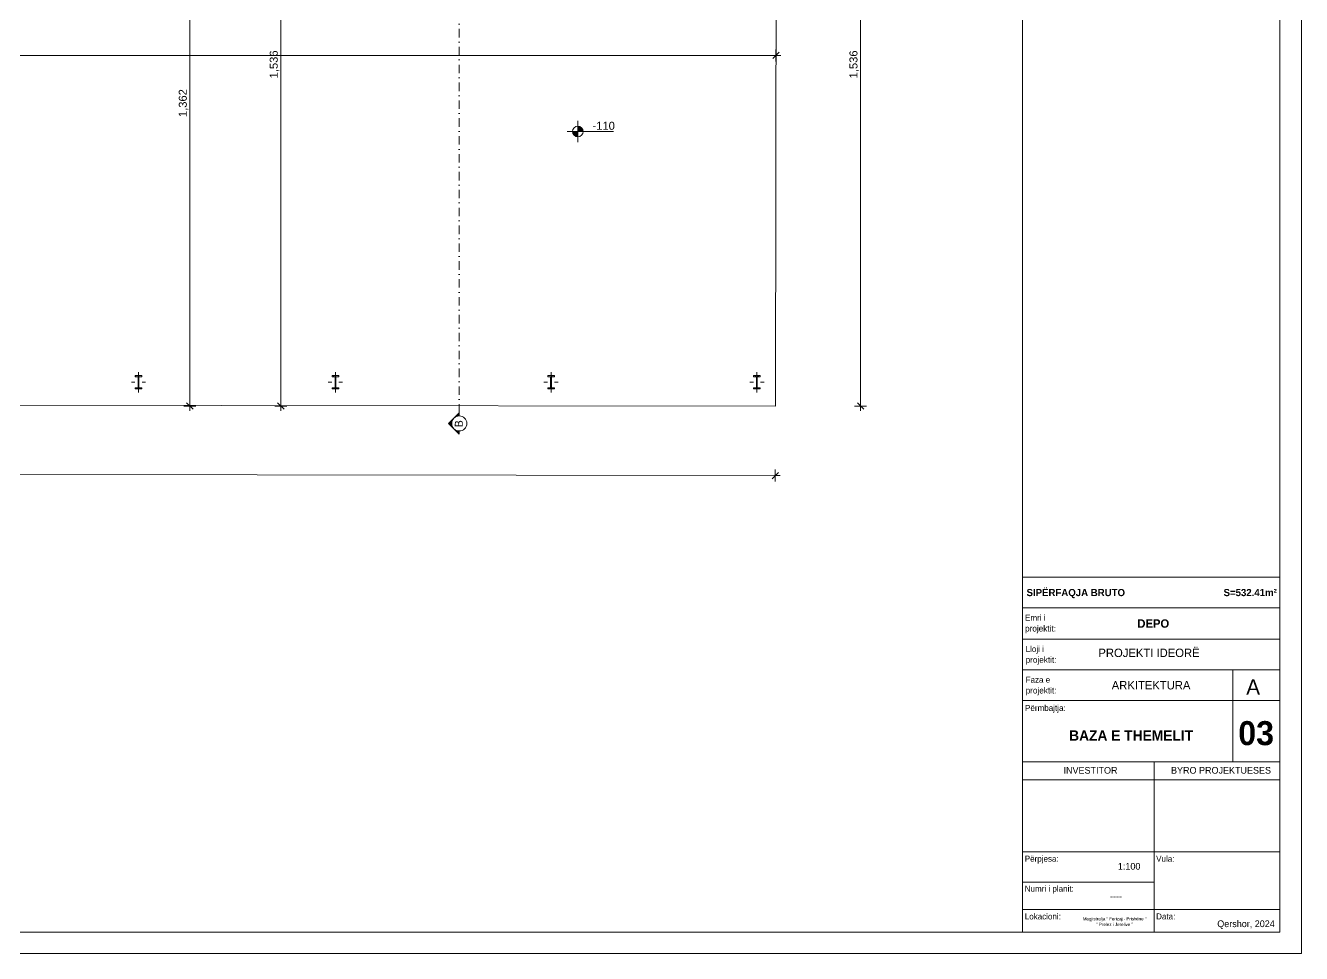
# Model space of a CAD drawing. Header units: millimetres. Extents: x 103307 to 160698, y 10268 to 50848.
# Drawn here: x 132003 to 160698, y 10268 to 31152 of the extents above; entities that cross this region are included whole.
import ezdxf

# ---------------------------------------------------------------- set-up
doc = ezdxf.new("R2010")
doc.units = ezdxf.units.MM
doc.header["$MEASUREMENT"] = 0
doc.linetypes.add('Dot & Dashed', pattern=[402.166657447815, 190.499999999958, -105.83333333331, 0, -105.833324114547])
for name, color, linetype, lineweight in [('02. Tabela Projekti zbatues_Pen_No__1', 7, 'Continuous', 5), ('A - Shtyllat_Pen_No__1', 7, 'Continuous', 5), ('A - Shtyllat_Pen_No__101', 252, 'Continuous', 5), ('A - Shtyllat_Pen_No__21', 7, 'Continuous', 5), ('Drawing & Figure_Pen_No__7', 7, 'Continuous', 5)]:
    doc.layers.add(name, color=color, linetype=linetype, lineweight=lineweight)
for name, color, linetype, lineweight, true_color in [('02. Tabela Projekti zbatues_Pen_No__156', 7, 'Continuous', 5, 0x54689e), ('02. Tabela Projekti zbatues_Pen_No__61', 7, 'Continuous', 5, 0x6a6a6a), ('A - Dimenzionimi_Pen_No__61', 7, 'Continuous', 5, 0x6a6a6a), ('A - Dimenzionimi_Pen_No__81', 7, 'Continuous', 5, 0x6a6a6a), ('Dimensioning - General_Pen_No__176', 7, 'Continuous', 5, 0x93a0c6), ('Marker - Section_Pen_No__48', 7, 'Continuous', 5, 0xa80f02), ('Marker - Section_Pen_No__8', 7, 'Continuous', 20, 0xa80f02)]:
    doc.layers.add(name, color=color, linetype=linetype, lineweight=lineweight, true_color=true_color)
for name, color, linetype in [('A - Dimenzionimi', 7, 'Continuous'), ('A - Shtyllat', 7, 'Continuous'), ('Dimensioning - General', 7, 'Continuous'), ('Marker - Section', 7, 'Continuous')]:
    doc.layers.add(name, color=color, linetype=linetype)
doc.styles.add('GENERATED_STYLE_1', font='GOTHIC.TTF')
doc.styles.add('GENERATED_STYLE_2', font='GOTHIC.TTF')
doc.styles.add('GENERATED_STYLE_3', font='')
doc.styles.get('GENERATED_STYLE_3').set_extended_font_data('Arial')
doc.dimstyles.new('GENERATED_STYLE__1', dxfattribs={"dimtxt": 180, "dimasz": 136.8, "dimexe": 0.18, "dimexo": 100000, "dimgap": 0, "dimtad": 1, "dimdec": 0, "dimlfac": 0.1, "dimzin": 0, "dimdsep": 46, "dimtxsty": 'GENERATED_STYLE_3', "dimblk": 'ARROWHEAD_6', "dimblk1": 'ARROWHEAD_6', "dimblk2": 'ARROWHEAD_6', "dimcen": 0.09, "dimclrd": 256, "dimclre": 256, "dimclrt": 256, "dimadec": 0, "dimazin": 0, "dimtfac": 1, "dimtdec": 4, "dimtmove": 0, "dimatfit": 3, "dimfxl": 0, "dimtolj": 1, "dimtzin": 0, "dimarcsym": 0})
doc.dimstyles.new('GENERATED_STYLE__2', dxfattribs={"dimtxt": 180, "dimasz": 136.8, "dimexe": 0.18, "dimexo": 100000, "dimgap": 0, "dimtad": 1, "dimtih": 1, "dimtoh": 1, "dimdec": 0, "dimlfac": 0.1, "dimzin": 0, "dimdsep": 46, "dimtxsty": 'GENERATED_STYLE_3', "dimblk": 'ARROWHEAD_6', "dimblk1": 'ARROWHEAD_6', "dimblk2": 'ARROWHEAD_6', "dimcen": 0.09, "dimclrd": 256, "dimclre": 256, "dimclrt": 256, "dimadec": 0, "dimazin": 0, "dimtfac": 1, "dimtdec": 4, "dimtmove": 0, "dimatfit": 3, "dimfxl": 0, "dimtolj": 1, "dimtzin": 0, "dimarcsym": 0})
pattern_1 = [(44.99999999999997, (1146983.782064334, 83970.2779358992), (-95.45941546018386, 95.45941546018395), []), (44.99999999999997, (1146951.962259181, 84002.0977410526), (-95.45941546018386, 95.45941546018395), [])]

# ---------------------------------------------------------------- blocks, each defined once
blk = doc.blocks.new('Column_9', base_point=(134543.3840553801, 23122.33102116195))
at = {"layer": 'A - Shtyllat_Pen_No__101', "linetype": 'Continuous', "lineweight": 5}
h = blk.add_hatch(dxfattribs=at)
h.set_pattern_fill('Steel', color=252, style=0, pattern_type=2)
h.set_pattern_definition(pattern_1)
h.paths.add_polyline_path([(134468.3838203398, 22972.33080627839), (134618.3842904205, 22972.33080627839), (134618.3842512477, 22997.63083331101), (134551.0340553802, 22997.63083331101), (134551.0340553802, 23247.03120901288), (134618.3842512477, 23247.03120901288), (134618.3842904205, 23272.3312360455), (134468.3838203398, 23272.3312360455), (134468.3838595124, 23247.03120901288), (134535.7340553801, 23247.03120901288), (134535.7340553801, 22997.63083331101), (134468.3838595124, 22997.63083331101)])
at = {"layer": 'A - Shtyllat_Pen_No__1', "color": 7, "linetype": 'Continuous', "lineweight": 5}
for p, q in [((134543.3840553801, 23202.33102116195), (134543.3840553801, 23352.3312360455)), ((134463.38405538, 23122.33102116195), (134383.3840553801, 23122.33102116195)), ((134543.3840553801, 23042.33102116195), (134543.3840553801, 22892.3308062784)), ((134623.3840553801, 23122.33102116195), (134703.38405538, 23122.33102116195))]:
    blk.add_line(p, q, dxfattribs=at)
blk.add_point((134543.3840553801, 23122.33102116195), dxfattribs=at)
at = {"layer": 'A - Shtyllat_Pen_No__21', "color": 7, "linetype": 'Continuous', "lineweight": 5, "flags": 128}
blk.add_lwpolyline([(134468.3838203398, 22972.33080627839), (134618.3842904205, 22972.33080627839), (134618.3842512477, 22997.63083331101), (134551.0340553802, 22997.63083331101), (134551.0340553802, 23247.03120901288), (134618.3842512477, 23247.03120901288), (134618.3842904205, 23272.3312360455), (134468.3838203398, 23272.3312360455), (134468.3838595124, 23247.03120901288), (134535.7340553801, 23247.03120901288), (134535.7340553801, 22997.63083331101), (134468.3838595124, 22997.63083331101)], close=True, dxfattribs=at)
blk = doc.blocks.new('Column_10', base_point=(138970.5305582235, 23122.33102116195))
at = {"layer": 'A - Shtyllat_Pen_No__101', "linetype": 'Continuous', "lineweight": 5}
h = blk.add_hatch(dxfattribs=at)
h.set_pattern_fill('Steel', color=252, style=0, pattern_type=2)
h.set_pattern_definition(pattern_1)
h.paths.add_polyline_path([(138895.5303231832, 22972.33080627839), (139045.5307932638, 22972.33080627839), (139045.5307540911, 22997.63083331101), (138978.1805582235, 22997.63083331101), (138978.1805582235, 23247.03120901288), (139045.5307540911, 23247.03120901288), (139045.5307932638, 23272.3312360455), (138895.5303231832, 23272.3312360455), (138895.5303623558, 23247.03120901288), (138962.8805582235, 23247.03120901288), (138962.8805582235, 22997.63083331101), (138895.5303623558, 22997.63083331101)])
at = {"layer": 'A - Shtyllat_Pen_No__1', "color": 7, "linetype": 'Continuous', "lineweight": 5}
for p, q in [((138970.5305582235, 23202.33102116195), (138970.5305582235, 23352.3312360455)), ((138890.5305582234, 23122.33102116195), (138810.5305582235, 23122.33102116195)), ((138970.5305582235, 23042.33102116195), (138970.5305582235, 22892.3308062784)), ((139050.5305582235, 23122.33102116195), (139130.5305582234, 23122.33102116195))]:
    blk.add_line(p, q, dxfattribs=at)
blk.add_point((138970.5305582235, 23122.33102116195), dxfattribs=at)
at = {"layer": 'A - Shtyllat_Pen_No__21', "color": 7, "linetype": 'Continuous', "lineweight": 5, "flags": 128}
blk.add_lwpolyline([(138895.5303231832, 22972.33080627839), (139045.5307932638, 22972.33080627839), (139045.5307540911, 22997.63083331101), (138978.1805582235, 22997.63083331101), (138978.1805582235, 23247.03120901288), (139045.5307540911, 23247.03120901288), (139045.5307932638, 23272.3312360455), (138895.5303231832, 23272.3312360455), (138895.5303623558, 23247.03120901288), (138962.8805582235, 23247.03120901288), (138962.8805582235, 22997.63083331101), (138895.5303623558, 22997.63083331101)], close=True, dxfattribs=at)
blk = doc.blocks.new('Column_11', base_point=(143820.5310283041, 23122.33102116195))
at = {"layer": 'A - Shtyllat_Pen_No__101', "linetype": 'Continuous', "lineweight": 5}
h = blk.add_hatch(dxfattribs=at)
h.set_pattern_fill('Steel', color=252, style=0, pattern_type=2)
h.set_pattern_definition(pattern_1)
h.paths.add_polyline_path([(143745.5307932638, 22972.33080627839), (143895.5312633445, 22972.33080627839), (143895.5312241717, 22997.63083331101), (143828.1810283042, 22997.63083331101), (143828.1810283042, 23247.03120901288), (143895.5312241717, 23247.03120901288), (143895.5312633445, 23272.3312360455), (143745.5307932638, 23272.3312360455), (143745.5308324364, 23247.03120901288), (143812.8810283041, 23247.03120901288), (143812.8810283041, 22997.63083331101), (143745.5308324364, 22997.63083331101)])
at = {"layer": 'A - Shtyllat_Pen_No__1', "color": 7, "linetype": 'Continuous', "lineweight": 5}
for p, q in [((143820.5310283041, 23202.33102116195), (143820.5310283041, 23352.3312360455)), ((143740.531028304, 23122.33102116195), (143660.5310283041, 23122.33102116195)), ((143820.5310283041, 23042.33102116195), (143820.5310283041, 22892.3308062784)), ((143900.5310283041, 23122.33102116195), (143980.5310283041, 23122.33102116195))]:
    blk.add_line(p, q, dxfattribs=at)
blk.add_point((143820.5310283041, 23122.33102116195), dxfattribs=at)
at = {"layer": 'A - Shtyllat_Pen_No__21', "color": 7, "linetype": 'Continuous', "lineweight": 5, "flags": 128}
blk.add_lwpolyline([(143745.5307932638, 22972.33080627839), (143895.5312633445, 22972.33080627839), (143895.5312241717, 22997.63083331101), (143828.1810283042, 22997.63083331101), (143828.1810283042, 23247.03120901288), (143895.5312241717, 23247.03120901288), (143895.5312633445, 23272.3312360455), (143745.5307932638, 23272.3312360455), (143745.5308324364, 23247.03120901288), (143812.8810283041, 23247.03120901288), (143812.8810283041, 22997.63083331101), (143745.5308324364, 22997.63083331101)], close=True, dxfattribs=at)
blk = doc.blocks.new('Column_12', base_point=(148452.0676850884, 23122.33102116195))
at = {"layer": 'A - Shtyllat_Pen_No__101', "linetype": 'Continuous', "lineweight": 5}
h = blk.add_hatch(dxfattribs=at)
h.set_pattern_fill('Steel', color=252, style=0, pattern_type=2)
h.set_pattern_definition(pattern_1)
h.paths.add_polyline_path([(148377.0674500481, 22972.33080627839), (148527.0679201287, 22972.33080627839), (148527.0678809561, 22997.63083331101), (148459.7176850884, 22997.63083331101), (148459.7176850884, 23247.03120901288), (148527.0678809561, 23247.03120901288), (148527.0679201287, 23272.3312360455), (148377.0674500481, 23272.3312360455), (148377.0674892208, 23247.03120901288), (148444.4176850884, 23247.03120901288), (148444.4176850884, 22997.63083331101), (148377.0674892208, 22997.63083331101)])
at = {"layer": 'A - Shtyllat_Pen_No__1', "color": 7, "linetype": 'Continuous', "lineweight": 5}
for p, q in [((148452.0676850884, 23202.33102116195), (148452.0676850884, 23352.3312360455)), ((148372.0676850884, 23122.33102116195), (148292.0676850885, 23122.33102116195)), ((148452.0676850884, 23042.33102116195), (148452.0676850884, 22892.3308062784)), ((148532.0676850885, 23122.33102116195), (148612.0676850884, 23122.33102116195))]:
    blk.add_line(p, q, dxfattribs=at)
blk.add_point((148452.0676850884, 23122.33102116195), dxfattribs=at)
at = {"layer": 'A - Shtyllat_Pen_No__21', "color": 7, "linetype": 'Continuous', "lineweight": 5, "flags": 128}
blk.add_lwpolyline([(148377.0674500481, 22972.33080627839), (148527.0679201287, 22972.33080627839), (148527.0678809561, 22997.63083331101), (148459.7176850884, 22997.63083331101), (148459.7176850884, 23247.03120901288), (148527.0678809561, 23247.03120901288), (148527.0679201287, 23272.3312360455), (148377.0674500481, 23272.3312360455), (148377.0674892208, 23247.03120901288), (148444.4176850884, 23247.03120901288), (148444.4176850884, 22997.63083331101), (148377.0674892208, 22997.63083331101)], close=True, dxfattribs=at)
blk = doc.blocks.new('*D17', base_point=(1146983.782064334, 83970.2779358992))
at = {"layer": 'A - Dimenzionimi_Pen_No__81', "color": 251, "linetype": 'Continuous', "lineweight": 5, "true_color": 0x6a6a6a}
for p, q in [((111352.5073211106, 21068.92504953918), (111460.507246059, 21068.79772662761)), ((111532.5920779657, 21140.71279465221), (111388.4224141523, 20996.882658603)), ((111460.3480924194, 20933.79782044201), (111460.6663996986, 21203.7976328132)), ((111460.507246059, 21068.79772662761), (148864.7559842438, 21024.70123436841)), ((148792.6711523372, 20952.78616634381), (148936.8408161505, 21096.61630239301)), ((148864.5968306044, 20889.70132818282), (148864.9151378834, 21159.701140554)), ((148864.7559842438, 21024.70123436841), (148972.7559091923, 21024.57391145684))]:
    blk.add_line(p, q, dxfattribs=at)
at = {"layer": 'A - Dimenzionimi_Pen_No__61', "color": 251, "lineweight": 5, "true_color": 0x6a6a6a, "insert": (129854.9255735612, 21083.1122667267), "char_height": 180, "attachment_point": 7, "rotation": 359.9324530818686, "style": 'GENERATED_STYLE_3'}
blk.add_mtext('\\A1;{\\pql;\\fArial|b0|i0|c0|p34;3,740}', dxfattribs=at)
blk = doc.blocks.new('ARROWHEAD_6')
at = {"color": 0, "linetype": 'Continuous', "lineweight": 0}
for p, q in [((0, 0), (-1, 0)), ((-0.5, -0.5), (0.5, 0.5))]:
    blk.add_line(p, q, dxfattribs=at)
blk = doc.blocks.new('*D21', base_point=(1146983.782064334, 83970.2779358992))
at = {"layer": 'A - Dimenzionimi_Pen_No__81', "color": 251, "linetype": 'Continuous', "lineweight": 5, "true_color": 0x6a6a6a}
for p, q in [((108491.0747158586, 37950.90090644235), (108221.0747158586, 37950.90090644235)), ((108428.0747158584, 37878.90090644234), (108284.0747158587, 38022.90090644235)), ((108356.0747158586, 37950.90090644235), (108356.0747158586, 38058.90090644235)), ((108356.0747158586, 22632.63118622112), (108356.0747158586, 37950.90090644235)), ((108284.0747158587, 22704.63118622113), (108428.0747158584, 22560.63118622112)), ((108491.0747158586, 22632.63118622112), (108221.0747158586, 22632.63118622112)), ((108356.0747158586, 22524.63118622113), (108356.0747158586, 22632.63118622112))]:
    blk.add_line(p, q, dxfattribs=at)
at = {"layer": 'A - Dimenzionimi_Pen_No__61', "color": 251, "lineweight": 5, "true_color": 0x6a6a6a, "insert": (108320.074714428, 29984.01734990801), "char_height": 180, "attachment_point": 7, "rotation": 90, "style": 'GENERATED_STYLE_3'}
blk.add_mtext('\\A1;{\\pql;\\fArial|b0|i0|c0|p34;1,532}', dxfattribs=at)
blk = doc.blocks.new('*D25', base_point=(1146983.782064334, 83970.2779358992))
at = {"layer": 'A - Dimenzionimi_Pen_No__81', "color": 251, "linetype": 'Continuous', "lineweight": 5, "true_color": 0x6a6a6a}
for p, q in [((111534.3508753889, 41329.97817619723), (111390.3508753892, 41185.97817619722)), ((111462.3508753891, 41122.97817619722), (111462.3508753891, 41392.97817619722)), ((148816.3119016526, 41185.97817619722), (148960.3119016526, 41329.97817619723)), ((148888.3119016526, 41122.97817619722), (148888.3119016526, 41392.97817619722)), ((111354.3508753892, 41257.97817619722), (111462.3508753891, 41257.97817619722)), ((111462.3508753891, 41257.97817619722), (148888.3119016526, 41257.97817619722)), ((148888.3119016526, 41257.97817619722), (148996.3119016526, 41257.97817619722))]:
    blk.add_line(p, q, dxfattribs=at)
at = {"layer": 'A - Dimenzionimi_Pen_No__61', "color": 251, "lineweight": 5, "true_color": 0x6a6a6a, "insert": (129867.5826920972, 41293.97817762773), "char_height": 180, "attachment_point": 7, "style": 'GENERATED_STYLE_3'}
blk.add_mtext('\\A1;{\\pql;\\fArial|b0|i0|c0|p34;3,743}', dxfattribs=at)
blk = doc.blocks.new('*D26', base_point=(1146983.782064334, 83970.2779358992))
at = {"layer": 'A - Dimenzionimi_Pen_No__81', "color": 251, "linetype": 'Continuous', "lineweight": 5, "true_color": 0x6a6a6a}
for p, q in [((150917.2507593216, 37950.90090644235), (150647.2507593216, 37950.90090644235)), ((150854.2507593216, 37878.90090644234), (150710.2507593216, 38022.90090644235)), ((150782.2507593216, 37950.90090644235), (150782.2507593216, 38058.90090644235)), ((150782.2507593216, 22588.53469396193), (150782.2507593216, 37950.90090644235)), ((150917.2507593216, 22588.53469396193), (150647.2507593216, 22588.53469396193)), ((150710.2507593216, 22660.53469396193), (150854.2507593216, 22516.53469396192)), ((150782.2507593216, 22480.53469396193), (150782.2507593216, 22588.53469396193))]:
    blk.add_line(p, q, dxfattribs=at)
at = {"layer": 'A - Dimenzionimi_Pen_No__61', "color": 251, "lineweight": 5, "true_color": 0x6a6a6a, "insert": (150746.2507578912, 29961.96910377841), "char_height": 180, "attachment_point": 7, "rotation": 90, "style": 'GENERATED_STYLE_3'}
blk.add_mtext('\\A1;{\\pql;\\fArial|b0|i0|c0|p34;1,536}', dxfattribs=at)
blk = doc.blocks.new('*D29', base_point=(1146983.782064334, 83970.2779358992))
at = {"layer": 'A - Dimenzionimi_Pen_No__81', "color": 251, "linetype": 'Continuous', "lineweight": 5, "true_color": 0x6a6a6a}
for p, q in [((111509.1925469233, 30469.88767418641), (111617.1925439965, 30469.91281762729)), ((111689.1757797514, 30541.92957797001), (111545.2093082415, 30397.89605728458)), ((111617.2239732975, 30334.91282128582), (111617.1611146954, 30604.91281396877)), ((111617.1925439965, 30469.91281762729), (148877.7521825464, 30478.58743525828)), ((148805.7689467915, 30406.57067491557), (148949.7354183012, 30550.60419560099)), ((148877.7836118474, 30343.5874389168), (148877.7207532453, 30613.58743159976)), ((148877.7521825464, 30478.58743525828), (148985.7521796195, 30478.61257869916))]:
    blk.add_line(p, q, dxfattribs=at)
at = {"layer": 'A - Dimenzionimi_Pen_No__61', "color": 251, "lineweight": 5, "true_color": 0x6a6a6a, "insert": (129939.7152940405, 30510.17848003512), "char_height": 180, "attachment_point": 7, "rotation": 0.013339009799815102, "style": 'GENERATED_STYLE_3'}
blk.add_mtext('\\A1;{\\pql;\\fArial|b0|i0|c0|p34;3,726}', dxfattribs=at)
blk = doc.blocks.new('*D30', base_point=(1146983.782064334, 83970.2779358992))
at = {"layer": 'A - Dimenzionimi_Pen_No__81', "color": 251, "linetype": 'Continuous', "lineweight": 5, "true_color": 0x6a6a6a}
for p, q in [((135833.5919341694, 36209.91218712016), (135563.5919341694, 36209.91218712016)), ((135626.5919341694, 36281.91218712016), (135770.5919341694, 36137.91218712016)), ((135698.5919341694, 22588.53469396193), (135698.5919341694, 36209.91218712016)), ((135833.5919341694, 22588.53469396193), (135563.5919341694, 22588.53469396193)), ((135626.5919341694, 22660.53469396193), (135770.5919341694, 22516.53469396192)), ((135698.5919341694, 22480.53469396193), (135698.5919341694, 22588.53469396193))]:
    blk.add_line(p, q, dxfattribs=at)
at = {"layer": 'A - Dimenzionimi_Pen_No__61', "color": 251, "lineweight": 5, "true_color": 0x6a6a6a, "insert": (135662.5919327389, 29091.47474411732), "char_height": 180, "attachment_point": 7, "rotation": 90, "style": 'GENERATED_STYLE_3'}
blk.add_mtext('\\A1;{\\pql;\\fArial|b0|i0|c0|p34;1,362}', dxfattribs=at)
blk = doc.blocks.new('*D32', base_point=(1146983.782064334, 83970.2779358992))
at = {"layer": 'A - Dimenzionimi_Pen_No__81', "color": 251, "linetype": 'Continuous', "lineweight": 5, "true_color": 0x6a6a6a}
for p, q in [((137879.2390440948, 37950.90090644235), (137609.2390440948, 37950.90090644235)), ((137816.2390440948, 37878.90090644234), (137672.2390440948, 38022.90090644235)), ((137744.2390440948, 37950.90090644235), (137744.2390440948, 38058.90090644235)), ((137744.2390440948, 22588.53469396193), (137744.2390440948, 37950.90090644235)), ((137879.2390440948, 22588.53469396193), (137609.2390440948, 22588.53469396193)), ((137672.2390440948, 22660.53469396193), (137816.2390440948, 22516.53469396192)), ((137744.2390440948, 22480.53469396193), (137744.2390440948, 22588.53469396193))]:
    blk.add_line(p, q, dxfattribs=at)
at = {"layer": 'A - Dimenzionimi_Pen_No__61', "color": 251, "lineweight": 5, "true_color": 0x6a6a6a, "insert": (137708.2390426643, 29961.96910377841), "char_height": 180, "attachment_point": 7, "rotation": 90, "style": 'GENERATED_STYLE_3'}
blk.add_mtext('\\A1;{\\pql;\\fArial|b0|i0|c0|p34;1,536}', dxfattribs=at)
blk = doc.blocks.new('Level Dimension_2', base_point=(144423.9534248784, 28767.6314719523))
at = {"layer": 'Dimensioning - General_Pen_No__176', "linetype": 'Continuous', "lineweight": 5, "true_color": 0x93a0c6}
for points in [[(144423.9534248784, 28767.6314719523), (144303.9534248784, 28767.6314719523), (144313.0878809771, 28721.70946006849), (144339.1006111361, 28682.77865820991), (144378.0314129946, 28656.76592805095), (144423.9534248784, 28647.6314719523)], [(144423.9534248784, 28767.6314719523), (144543.9534248784, 28767.6314719523), (144534.8189687798, 28813.55348383611), (144508.8062386208, 28852.48428569469), (144469.8754367622, 28878.49701585365), (144423.9534248784, 28887.6314719523)]]:
    blk.add_hatch(color=253, dxfattribs=at).paths.add_polyline_path(points)
at = {"layer": 'Dimensioning - General_Pen_No__176', "color": 253, "linetype": 'Continuous', "lineweight": 5, "true_color": 0x93a0c6}
for p, q in [((144423.9534248784, 28527.6314719523), (144423.9534248784, 29007.6314719523)), ((144183.9534248784, 28767.6314719523), (145227.9204143956, 28767.6314719523))]:
    blk.add_line(p, q, dxfattribs=at)
blk.add_circle((144423.9534248784, 28767.6314719523), 120, dxfattribs=at)
at = {"layer": 'Dimensioning - General_Pen_No__176', "color": 253, "lineweight": 5, "true_color": 0x93a0c6, "insert": (144753.9534196371, 28803.6314719523), "char_height": 180, "attachment_point": 7, "style": 'GENERATED_STYLE_3'}
blk.add_mtext('\\A1;{\\pql;\\fArial|b0|i0|c0|p34;-110}', dxfattribs=at)
blk = doc.blocks.new('Cutting Plane_1', base_point=(141757.803906462, 22196.75352527359))
at = {"layer": 'Marker - Section_Pen_No__48', "linetype": 'Continuous', "lineweight": 5, "true_color": 0xa80f02}
for points in [[(141637.803906462, 38470.90090644233), (141517.803906462, 38350.90090644234), (141637.803906462, 38230.90090644234, -0.414213562373095)], [(141757.803906462, 38590.90090644234), (141637.803906462, 38470.90090644233, -0.198912367379658), (141757.803906462, 38520.60653392711)], [(141757.803906462, 38110.90090644233), (141757.803906462, 38181.19527895756, -0.198912367379658), (141637.803906462, 38230.90090644234)], [(141757.803906462, 22436.7535252736), (141637.803906462, 22316.75352527359, -0.198912367379658), (141757.803906462, 22366.45915275837)], [(141637.803906462, 22076.7535252736, -0.414213562373095), (141637.803906462, 22316.75352527359), (141517.803906462, 22196.75352527359)], [(141757.803906462, 21956.75352527359), (141757.803906462, 22027.04789778882, -0.198912367379658), (141637.803906462, 22076.7535252736)]]:
    blk.add_hatch(color=14, dxfattribs=at).paths.add_polyline_path(points)
at = {"layer": 'Marker - Section_Pen_No__48', "color": 14, "linetype": 'Continuous', "lineweight": 5, "true_color": 0xa80f02, "flags": 128}
for points in [[(141637.803906462, 38470.90090644233, 0.414213562373095), (141637.803906462, 38230.90090644234), (141517.803906462, 38350.90090644234)], [(141757.803906462, 38590.90090644234), (141757.803906462, 38520.60653392711, 0.198912367379658), (141637.803906462, 38470.90090644233)], [(141757.803906462, 38110.90090644233), (141757.803906462, 38181.19527895756, -0.198912367379658), (141637.803906462, 38230.90090644234)], [(141757.803906462, 22436.7535252736), (141757.803906462, 22366.45915275837, 0.198912367379658), (141637.803906462, 22316.75352527359)], [(141637.803906462, 22076.7535252736, -0.414213562373095), (141637.803906462, 22316.75352527359), (141517.803906462, 22196.75352527359)], [(141757.803906462, 21956.75352527359), (141757.803906462, 22027.04789778882, -0.198912367379658), (141637.803906462, 22076.7535252736)]]:
    blk.add_lwpolyline(points, format="xyb", close=True, dxfattribs=at)
at = {"layer": 'Marker - Section_Pen_No__48', "color": 14, "linetype": 'Continuous', "lineweight": 5, "true_color": 0xa80f02}
for centre in [(141757.803906462, 38350.90090644234), (141757.803906462, 22196.75352527359)]:
    blk.add_circle(centre, 169.7056274847714, dxfattribs=at)
at = {"layer": 'Marker - Section_Pen_No__8', "color": 14, "linetype": 'Dot & Dashed', "lineweight": 20, "true_color": 0xa80f02}
blk.add_line((141757.803906462, 22436.7535252736), (141757.803906462, 38110.90090644233), dxfattribs=at)
at = {"layer": 'Marker - Section_Pen_No__48', "color": 14, "lineweight": 5, "true_color": 0xa80f02, "char_height": 180, "rotation": 90, "style": 'GENERATED_STYLE_2'}
for s, insert, attachment_point in [('\\A1;{\\pql;\\pt0;\\fCentury Gothic|b0|i0|c0|p34;B}', (141837.2152476386, 38278.05370644234), 7), ('\\A1;{\\pqr;\\pt0;\\fCentury Gothic|b0|i0|c0|p34;B}', (141837.2152476386, 22269.60072527359), 9)]:
    blk.add_mtext(s, dxfattribs=dict(at, insert=insert, attachment_point=attachment_point))

msp = doc.modelspace()

# ---------------------------------------------------------------- linework, layer by layer
at = {"layer": '02. Tabela Projekti zbatues_Pen_No__1', "color": 7, "linetype": 'Continuous', "lineweight": 5}
for points in [[(103306.8816130451, 50848.2802712291), (160698.4312863399, 50848.2802712291), (160698.4312863399, 10268.39666384879), (103306.8816130451, 10268.39666384879)], [(160215.3374338709, 10751.49051631762), (105722.3508753891, 10751.49051631762), (105722.3508753891, 50365.1864187603), (160215.3374338709, 50365.1864187603)]]:
    msp.add_lwpolyline(points, close=True, dxfattribs=at)
at = {"layer": '02. Tabela Projekti zbatues_Pen_No__61', "color": 251, "linetype": 'Continuous', "lineweight": 5, "true_color": 0x6a6a6a}
for points in [[(154428.0290333595, 18030.82489556486), (154428.0290333595, 50365.1864187603)], [(160215.3374338709, 18736.87652042722), (154428.0290333595, 18736.87652042722)], [(154428.0290333595, 18736.81864734321), (160215.3374338709, 18736.81864734321)], [(154428.0290333595, 18719.68821447775), (154428.0290333595, 18736.81864734324)], [(160215.3374338709, 18046.16126282619), (154428.0290333595, 18046.16126282619)], [(160215.3374338709, 18046.16126282619), (154428.0290333595, 18046.16126282619)], [(154428.0290333595, 18046.16126282619), (160215.3374338709, 18046.16126282619)], [(154428.0290333595, 17342.01944973598), (154428.0290333595, 18030.82489556486)], [(154428.0290333595, 16651.30419213495), (154428.0290333595, 17342.01944973598)], [(154428.0290333595, 17342.01944973598), (160215.3374338709, 17342.01944973598)], [(160215.3374338709, 17342.01944973598), (154428.0290333595, 17342.01944973598)], [(154428.0290333595, 15960.64680761792), (154428.0290333595, 16651.30419213495)], [(160215.3374338709, 16651.30419213495), (154428.0290333595, 16651.30419213495)], [(154428.0290333595, 16651.30419213495), (160215.3374338709, 16651.30419213495)], [(160222.2822039514, 16651.30419213495), (154431.5014183996, 16651.30419213495)], [(159155.1025348969, 16651.30419213495), (159155.1025348969, 14579.27416549985)], [(159155.1025348969, 16651.30419213495), (159155.1025348969, 14579.27416549985)], [(159155.1025348969, 16651.30419213495), (160215.3374338709, 16651.30419213495)], [(159155.1025348969, 15960.64680761792), (159155.1025348969, 16651.30419213495)], [(154428.0290333595, 14579.27416549985), (154428.0290333595, 15960.64680761792)], [(160215.3374338709, 15960.64680761792), (154428.0290333595, 15960.64680761792)], [(154428.0290333595, 15960.64680761792), (159155.1025348969, 15960.64680761792)], [(160222.2822039514, 15960.64680761792), (154431.5014183996, 15960.64680761792)], [(160222.2822039514, 15960.64680761792), (154431.5014183996, 15960.64680761792)], [(159155.1025348969, 15960.64680761792), (160215.3374338709, 15960.64680761792)], [(159155.1025348969, 14579.27416549985), (159155.1025348969, 15960.64680761792)], [(160215.3374338709, 15960.64680761792), (159155.1025348969, 15960.64680761792)], [(159155.1025348969, 15960.64680761792), (159155.1025348969, 14579.27416549985)], [(154428.0290333595, 14179.42902810851), (154428.0290333595, 14579.27416549985)], [(154428.0290333595, 14179.42902810851), (154428.0290333595, 14579.27416549985)], [(154428.0290333595, 14179.42902810851), (154428.0290333595, 14579.27416549985)], [(154428.0290333595, 14179.42902810851), (154428.0290333595, 14579.27416549985)], [(154428.0290333595, 14579.27416549985), (157387.079818541, 14579.27416549985)], [(154428.0290333595, 14579.27416549985), (157387.079818541, 14579.27416549985)], [(159155.1025348969, 14579.27416549985), (154428.0290333595, 14579.27416549985)], [(154431.5014183996, 14579.27416549985), (160222.2822039514, 14579.27416549985)], [(160215.3374338709, 14579.27416549985), (154431.5014183996, 14579.27416549985)], [(154431.5014183996, 14579.27416549985), (160215.3374338709, 14579.27416549985)], [(157387.079818541, 14579.27416549985), (157387.079818541, 14179.42902810851)], [(157387.079818541, 14579.27416549985), (157387.079818541, 14179.42902810851)], [(157387.079818541, 14579.27416549985), (160215.3374338709, 14579.27416549985)], [(157387.079818541, 13977.6834572667), (157387.079818541, 14579.27416549985)], [(160215.3374338709, 14579.27416549985), (159155.1025348969, 14579.27416549985)], [(154428.0290333595, 12612.6888979221), (154428.0290333595, 14179.42902810851)], [(154428.0290333595, 12612.6888979221), (154428.0290333595, 14179.42902810851)], [(157387.079818541, 14179.42902810851), (154428.0290333595, 14179.42902810851)], [(157387.079818541, 14179.42902810851), (154428.0290333595, 14179.42902810851)], [(154428.0290333595, 14179.42902810851), (157387.079818541, 14179.42902810851)], [(157387.079818541, 14179.42902810851), (157387.079818541, 12612.6888979221)], [(157387.079818541, 14179.42902810851), (160215.3374338709, 14179.42902810851)], [(157387.079818541, 12612.6888979221), (157387.079818541, 13977.6834572667)], [(154428.0290333595, 12212.78588744676), (154428.0290333595, 12612.6888979221)], [(154428.0290333595, 12212.78588744676), (154428.0290333595, 12612.6888979221)], [(154428.0290333595, 12212.78588744676), (154428.0290333595, 12612.6888979221)], [(154428.0290333595, 12212.78588744676), (154428.0290333595, 12612.6888979221)], [(160215.3374338709, 12552.96387522879), (154428.0290333595, 12552.96387522879)], [(157387.079818541, 12612.6888979221), (157387.079818541, 12212.78588744676)], [(157387.079818541, 12612.6888979221), (157387.079818541, 12212.78588744676)], [(157387.079818541, 12212.78588744676), (157387.079818541, 12612.6888979221)], [(154428.0290333595, 10751.49051631762), (154428.0290333595, 12212.78588744676)], [(154428.0290333595, 10751.49051631762), (154428.0290333595, 12212.78588744676)], [(157387.079818541, 12212.78588744676), (157387.079818541, 10751.49051631762)], [(157387.079818541, 11607.54917492125), (157387.079818541, 12212.78588744676)], [(157387.079818541, 11874.98069610889), (154428.0290333595, 11874.98069610889)], [(157387.079818541, 10751.49051631762), (157387.079818541, 11607.54917492125)], [(154428.0290333595, 11255.39145875016), (160215.3374338709, 11255.39145875016)]]:
    msp.add_lwpolyline(points, dxfattribs=at)
at = {"layer": 'Drawing & Figure_Pen_No__7', "color": 7, "linetype": 'Continuous', "lineweight": 5, "flags": 128}
msp.add_lwpolyline([(148888.3119016526, 37950.90090644235), (134244.0065817662, 37950.90090644235), (134243.4621967807, 36209.91218712016), (111732.9325074293, 36204.67151871313), (111573.309837451, 28295.58404022988), (111462.3508753891, 22632.63118622112), (148866.599613574, 22588.53469396193)], close=True, dxfattribs=at)

# ---------------------------------------------------------------- block references
at = {"layer": 'A - Shtyllat', "color": 8, "lineweight": 5}
for name, p in [('Column_9', (134543.3840553801, 23122.33102116195)), ('Column_10', (138970.5305582235, 23122.33102116195)), ('Column_11', (143820.5310283041, 23122.33102116195)), ('Column_12', (148452.0676850884, 23122.33102116195))]:
    msp.add_blockref(name, p, dxfattribs=at)
at = {"layer": 'Dimensioning - General', "color": 253, "lineweight": 5, "true_color": 0x93a0c6}
msp.add_blockref('Level Dimension_2', (144423.9534248784, 28767.6314719523), dxfattribs=at)
at = {"layer": 'Marker - Section', "color": 14, "lineweight": 20, "true_color": 0xa80f02}
msp.add_blockref('Cutting Plane_1', (141757.803906462, 22196.75352527359), dxfattribs=at)

# ---------------------------------------------------------------- texts
at = {"layer": '02. Tabela Projekti zbatues_Pen_No__1', "color": 7, "linetype": 'Continuous', "lineweight": 5, "style": 'GENERATED_STYLE_2'}
for s, insert, char_height, attachment_point, line_spacing_factor in [('\\A1;{\\pql;\\fCentury Gothic|b0|i0|c0|p34;Emri i\\P\\pql;\\fCentury Gothic|b0|i0|c0|p34;\\H1.018037x;projektit\\fCentury Gothic|b0|i0|c0|p34;\\H0.982283x;:}', (154482.502938303, 17472.98535756496), 135.0373342590591, 7, 1.063485093414839), ('\\A1;{\\pql;\\fCentury Gothic|b0|i0|c0|p34;Lloji i\\P\\pql;\\fCentury Gothic|b0|i0|c0|p34;\\H1.018037x;projektit\\fCentury Gothic|b0|i0|c0|p34;\\H0.982283x;:}', (154495.1610758171, 16768.84354447474), 135.0373342590591, 7, 1.063485093414839), ('\\A1;{\\pql;\\fCentury Gothic|b0|i0|c0|p34;Faza e\\P\\pql;\\fCentury Gothic|b0|i0|c0|p34;\\H1.017766x;projektit\\fCentury Gothic|b0|i0|c0|p34;\\H0.982544x;:}', (154495.1610758171, 16078.19061483739), 135.0373342590591, 7, 1.063144617486298), ('\\A1;{\\pqc;\\fCentury Gothic|b0|i0|c0|p34;Magjistralja " Ferizaj - Prishtine "\\P\\pqc;\\fCentury Gothic|b0|i0|c0|p34;" \\fCentury Gothic|b0|i0|c0|p34;Prelez i Jerelive\\fCentury Gothic|b0|i0|c0|p34; "}', (156496.3577217606, 10885.85396645945), 72, 8, 1.058207177304636)]:
    msp.add_mtext(s, dxfattribs=dict(at, insert=insert, char_height=char_height, attachment_point=attachment_point, line_spacing_factor=line_spacing_factor))
at = {"layer": '02. Tabela Projekti zbatues_Pen_No__1', "color": 7, "linetype": 'Continuous', "lineweight": 5, "attachment_point": 7}
for s, insert, char_height, style in [('\\A1;{\\pql;\\fCentury Gothic|b0|i0|c0|p34;PROJEKTI \\fCentury Gothic|b0|i0|c0|p34;IDEORË}', (156131.5315947741, 16937.11870106817), 189.0519208847186, 'GENERATED_STYLE_2'), ('\\A1;{\\pql;\\fCentury Gothic|b0|i0|c0|p34;ARKITEKTURA}', (156430.8352979295, 16208.45924788372), 189.0519208847187, 'GENERATED_STYLE_2'), ('\\A1;{\\pql;\\fCentury Gothic|b0|i0|c0|p34;A}', (159456.1301637939, 16093.19948666516), 347.237973528224, 'GENERATED_STYLE_2'), ('\\A1;{\\pql;\\fCentury Gothic|b0|i0|c0|p34;Përmbajtja\\fCentury Gothic|b0|i0|c0|p34;:}', (154482.502938303, 15686.06893773789), 135.0373342590592, 'GENERATED_STYLE_2'), ('\\A1;{\\pql;\\fCentury Gothic|b1|i0|c0|p34;0\\fCentury Gothic|b1|i0|c0|p34;3}', (159277.078767022, 14948.62860176558), 540.1487585729628, 'GENERATED_STYLE_1'), ('\\A1;{\\pql;\\fCentury Gothic|b1|i0|c0|p34;BAZA E \\fCentury Gothic|b1|i0|c0|p34;THEMELIT}', (155474.0544010344, 15058.51476456567), 231.4923251026984, 'GENERATED_STYLE_1'), ('\\A1;{\\pql;\\fCentury Gothic|b0|i0|c0|p34;INVESTITOR}', (155347.1353959178, 14313.35375119565), 151.2421151710484, 'GENERATED_STYLE_2'), ('\\A1;{\\pql;\\fCentury Gothic|b0|i0|c0|p34;BYRO PROJEKTUESES}', (157765.0438246148, 14313.35375119565), 151.2421151710484, 'GENERATED_STYLE_2'), ('\\A1;{\\pql;\\fCentury Gothic|b0|i0|c0|p34;Përpjesa\\fCentury Gothic|b0|i0|c0|p34;:}', (154475.1530520045, 12293.73386532685), 135.0373342590592, 'GENERATED_STYLE_2'), ('\\A1;{\\pql;\\fCentury Gothic|b0|i0|c0|p34;Vula\\fCentury Gothic|b0|i0|c0|p34;:}', (157430.0115075085, 12330.81335116333), 135.0373342590591, 'GENERATED_STYLE_2'), ('\\A1;{\\pql;\\fCentury Gothic|b0|i0|c0|p34;1:\\fCentury Gothic|b0|i0|c0|p34;100}', (156568.8498295347, 12152.69098800391), 151.2421151710484, 'GENERATED_STYLE_2'), ('\\A1;{\\pql;\\fCentury Gothic|b0|i0|c0|p34;Numri i planit\\fCentury Gothic|b0|i0|c0|p34;:}', (154475.1530520045, 11618.32353484816), 135.0373342590592, 'GENERATED_STYLE_2'), ('\\A1;{\\pql;\\fCentury Gothic|b0|i0|c0|p34;----}', (156391.8400678458, 11479.12040577971), 151.2421151710484, 'GENERATED_STYLE_2'), ('\\A1;{\\pql;\\fCentury Gothic|b0|i0|c0|p34;Lokacioni\\fCentury Gothic|b0|i0|c0|p34;:}', (154475.1530520045, 11033.24030807894), 135.0373342590591, 'GENERATED_STYLE_2'), ('\\A1;{\\pql;\\fCentury Gothic|b0|i0|c0|p34;Data\\fCentury Gothic|b0|i0|c0|p34;:}', (157430.0115075085, 11033.24041681473), 135.0373342590591, 'GENERATED_STYLE_2'), ('\\A1;{\\pql;\\fCentury Gothic|b0|i0|c0|p34;Qershor, 2024}', (158804.5034728141, 10820.31950419632), 151.2421151710484, 'GENERATED_STYLE_2')]:
    msp.add_mtext(s, dxfattribs=dict(at, insert=insert, char_height=char_height, style=style))
at = {"layer": '02. Tabela Projekti zbatues_Pen_No__156', "color": 165, "linetype": 'Continuous', "lineweight": 5, "true_color": 0x54689e, "attachment_point": 7, "style": 'GENERATED_STYLE_1'}
for s, insert, char_height in [('\\A1;{\\pql;\\fCentury Gothic|b1|i0|c0|p34;SIPËRFAQJA BRUTO^I^I^I\\fCentury Gothic|b1|i0|c0|p34;         \\fCentury Gothic|b1|i0|c0|p34;S=532.41m\\fCentury Gothic|b1|i0|c0|p34;²}', (154514.7607726132, 18263.84430827625), 162.0449168035256), ('\\A1;{\\pql;\\fCentury Gothic|b1|i0|c0|p34;DEPO}', (157007.4469205416, 17596.66245507405), 189.0519208847187)]:
    msp.add_mtext(s, dxfattribs=dict(at, insert=insert, char_height=char_height))

# ---------------------------------------------------------------- dimensions: what is measured, and where the dimension line sits
at = {"layer": 'A - Dimenzionimi', "color": 251, "linetype": 'Continuous', "lineweight": 5, "true_color": 0x6a6a6a}
dim = msp.add_linear_dim(base=(148888.3119016526, 41257.97817619722), p1=(111462.3508753891, 22632.63118622112), p2=(148888.3119016526, 37950.90090644235), dimstyle='GENERATED_STYLE__2', dxfattribs=at)
dim.commit()
dim.dimension.update_dxf_attribs({"geometry": '*D25', "text_midpoint": (130169.9835833721, 41383.97817762773), "dimtype": 160})
for base, p1, p2, angle, dimstyle, picture, middle, turn in [((108356.0747158586, 37950.90090644235), (111462.3508753891, 22632.63118622112), (134244.0065817662, 37950.90090644235), 90, 'GENERATED_STYLE__1', '*D21', (108230.0747144282, 30286.41824118304), 90), ((137744.2390440948, 37950.90090644235), (148866.599613574, 22588.53469396193), (134244.0065817662, 37950.90090644235), 90, 'GENERATED_STYLE__1', '*D32', (137618.2390426643, 30264.36999505344), 90), ((150782.2507593216, 37950.90090644235), (148866.599613574, 22588.53469396193), (148888.3119016526, 37950.90090644235), 90, 'GENERATED_STYLE__1', '*D26', (150656.2507578911, 30264.36999505344), 90), ((135698.5919341694, 36209.91218712016), (148866.599613574, 22588.53469396193), (134243.4621967807, 36209.91218712016), 90, 'GENERATED_STYLE__1', '*D30', (135572.5919327389, 29393.87563539235), 90), ((148877.7521825464, 30478.58743525828), (111617.1925439965, 30469.9128176273), (148877.7520099268, 30479.32889760987), 0.0133390097998151, 'GENERATED_STYLE__2', '*D29', (130242.095224253, 30600.24887943809), 0.0133390097998151), ((148864.7559842438, 21024.70123436841), (111462.3508753891, 22632.63118622112), (148866.599613574, 22588.53469396193), 359.9324530818686, 'GENERATED_STYLE__1', '*D17', (130157.4323571177, 21172.75569898064), 359.9324530818686)]:
    dim = msp.add_linear_dim(base=base, p1=p1, p2=p2, angle=angle, dimstyle=dimstyle, dxfattribs=at)
    dim.commit()
    dim.dimension.update_dxf_attribs({"geometry": picture, "text_midpoint": middle, "dimtype": 160, "text_rotation": turn})

doc.saveas('drawing.dxf')
